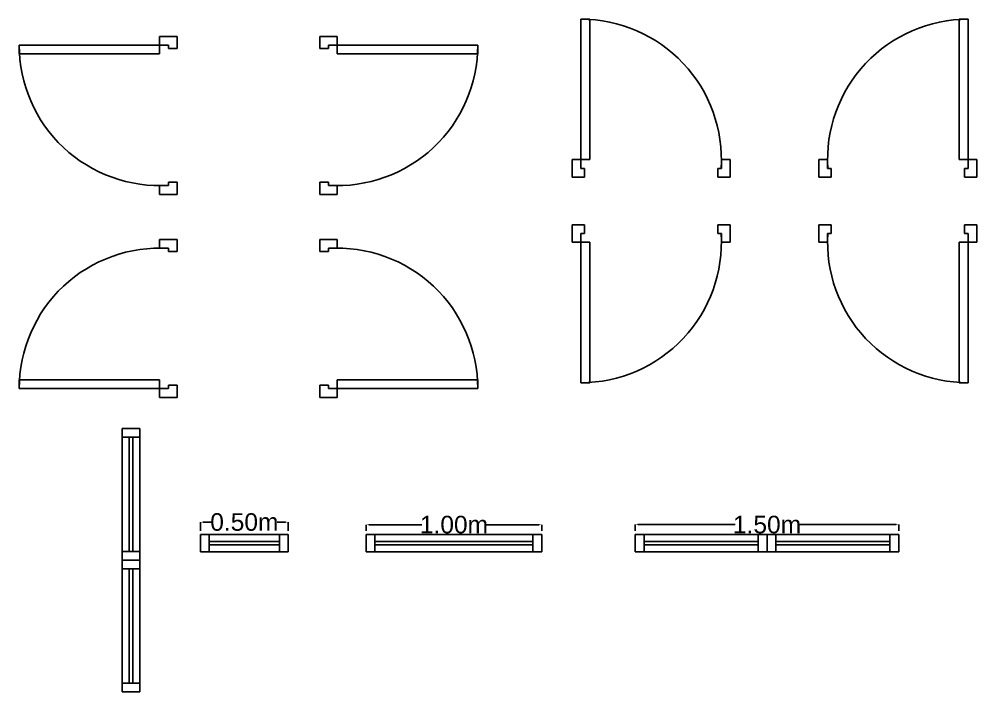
# Model space of a CAD drawing. Header units: millimetres. Extents: x -5163 to 10942, y 6347 to 15779.
# Drawn here: x 5489 to 10942, y 7719 to 11551 of the extents above; entities that cross this region are included whole.
import ezdxf

# ---------------------------------------------------------------- set-up
doc = ezdxf.new("R2010")
doc.units = ezdxf.units.MM
doc.header["$MEASUREMENT"] = 0
doc.layers.add('doors', color=4, linetype='Continuous')
doc.layers.add('windows', color=6, linetype='Continuous')
doc.styles.get("Standard").update_dxf_attribs({"font": 'arial.ttf'})
doc.dimstyles.get("Standard").update_dxf_attribs({"dimtxt": 100, "dimasz": 15, "dimexe": 0.18, "dimexo": 20, "dimgap": 0.09, "dimtad": 0, "dimtih": 1, "dimtoh": 1, "dimlfac": 0.001, "dimzin": 0, "dimdsep": 46, "dimtxsty": 'Standard', "dimcen": 0.09, "dimadec": 0, "dimazin": 0, "dimtfac": 1, "dimtofl": 0, "dimtmove": 0, "dimatfit": 3, "dimfxl": 1, "dimtolj": 1, "dimtzin": 0, "dimarcsym": 0})

# ---------------------------------------------------------------- blocks, each defined once
blk = doc.blocks.new('*D3')
at = {"layer": 'Defpoints', "color": 0, "transparency": 16777216}
for p in [(7021.5, 8685.9), (6521.5, 8615.9), (7021.5, 8615.9)]:
    blk.add_point(p, dxfattribs=at)
at = {"layer": 'windows', "color": 0, "lineweight": -2, "transparency": 16777216}
for p, q in [((6521.5, 8635.9), (6521.5, 8686)), ((6536.5, 8685.9), (6584.7, 8685.9)), ((7006.5, 8685.9), (6958.3, 8685.9)), ((7021.5, 8635.9), (7021.5, 8686))]:
    blk.add_line(p, q, dxfattribs=at)
at = {"layer": 'windows', "color": 0, "transparency": 16777216}
for points in [[(6536.5, 8688.4), (6536.5, 8683.4), (6521.5, 8685.9)], [(7006.5, 8688.4), (7006.5, 8683.4), (7021.5, 8685.9)]]:
    blk.add_solid(points, dxfattribs=at)
at = {"layer": 'windows', "color": 0, "transparency": 16777216, "insert": (6771.5, 8685.9), "char_height": 100, "attachment_point": 5}
blk.add_mtext('\\A1;0.50m', dxfattribs=at)
blk = doc.blocks.new('*D8')
at = {"layer": 'Defpoints', "color": 0, "transparency": 16777216}
for p in [(8465, 8671), (7465, 8615.9), (8465, 8615.9)]:
    blk.add_point(p, dxfattribs=at)
at = {"layer": 'windows', "color": 0, "lineweight": -2, "transparency": 16777216}
for p, q in [((7465, 8635.9), (7465, 8671.2)), ((7480, 8671), (7782.9, 8671)), ((8450, 8671), (8147.1, 8671)), ((8465, 8635.9), (8465, 8671.2))]:
    blk.add_line(p, q, dxfattribs=at)
at = {"layer": 'windows', "color": 0, "transparency": 16777216}
for points in [[(7480, 8673.5), (7480, 8668.5), (7465, 8671)], [(8450, 8673.5), (8450, 8668.5), (8465, 8671)]]:
    blk.add_solid(points, dxfattribs=at)
at = {"layer": 'windows', "color": 0, "transparency": 16777216, "insert": (7965, 8671), "char_height": 100, "attachment_point": 5}
blk.add_mtext('\\A1;1.00m', dxfattribs=at)
blk = doc.blocks.new('*D9')
at = {"layer": 'Defpoints', "color": 0, "transparency": 16777216}
for p in [(10497.5, 8671.4), (8997.5, 8615.9), (10497.5, 8615.9)]:
    blk.add_point(p, dxfattribs=at)
at = {"layer": 'windows', "color": 0, "lineweight": -2, "transparency": 16777216}
for p, q in [((8997.5, 8635.9), (8997.5, 8671.6)), ((9012.5, 8671.4), (9565.3, 8671.4)), ((10482.5, 8671.4), (9929.6, 8671.4)), ((10497.5, 8635.9), (10497.5, 8671.6))]:
    blk.add_line(p, q, dxfattribs=at)
at = {"layer": 'windows', "color": 0, "transparency": 16777216}
for points in [[(9012.5, 8673.9), (9012.5, 8668.9), (8997.5, 8671.4)], [(10482.5, 8673.9), (10482.5, 8668.9), (10497.5, 8671.4)]]:
    blk.add_solid(points, dxfattribs=at)
at = {"layer": 'windows', "color": 0, "transparency": 16777216, "insert": (9747.5, 8671.4), "char_height": 100, "attachment_point": 5}
blk.add_mtext('\\A1;1.50m', dxfattribs=at)

msp = doc.modelspace()

# ---------------------------------------------------------------- linework, layer by layer
at = {"layer": 'doors'}
for p, q in [((8737.722, 11550.563), (8687.722, 11550.563)), ((8687.722, 11550.563), (8687.722, 10750.563)), ((8737.722, 10750.563), (8737.722, 11550.563)), ((10842.144, 10750.563), (10842.144, 11550.563)), ((10842.144, 11550.563), (10892.144, 11550.563)), ((10892.144, 11550.563), (10892.144, 10750.563)), ((6289.29, 11452.58), (6289.29, 11402.58)), ((6389.29, 11452.58), (6289.29, 11452.58)), ((6389.29, 11382.58), (6389.29, 11452.58)), ((7200.701, 11382.58), (7200.701, 11452.58)), ((7200.701, 11452.58), (7300.701, 11452.58)), ((7300.701, 11452.58), (7300.701, 11402.58)), ((5489.29, 11352.58), (5489.29, 11402.58)), ((5489.29, 11402.58), (6289.29, 11402.58)), ((6289.29, 11402.58), (6339.29, 11402.58)), ((6289.29, 11402.58), (6289.29, 11352.58)), ((6339.29, 11402.58), (6339.29, 11382.58)), ((7300.701, 11402.58), (7250.701, 11402.58)), ((7250.701, 11402.58), (7250.701, 11382.58)), ((7300.701, 11402.58), (7300.701, 11352.58)), ((8100.701, 11402.58), (7300.701, 11402.58)), ((8100.701, 11352.58), (8100.701, 11402.58)), ((6289.29, 11352.58), (5489.29, 11352.58)), ((6339.29, 11382.58), (6389.29, 11382.58)), ((7250.701, 11382.58), (7200.701, 11382.58)), ((7300.701, 11352.58), (8100.701, 11352.58)), ((8637.722, 10750.563), (8687.722, 10750.563)), ((8637.722, 10650.563), (8637.722, 10750.563)), ((8687.722, 10750.563), (8687.722, 10700.563)), ((8687.722, 10750.563), (8737.722, 10750.563)), ((9537.722, 10750.563), (9487.722, 10750.563)), ((9487.722, 10750.563), (9487.722, 10700.563)), ((9537.722, 10650.563), (9537.722, 10750.563)), ((10042.144, 10750.563), (10092.144, 10750.563)), ((10042.144, 10650.563), (10042.144, 10750.563)), ((10092.144, 10750.563), (10092.144, 10700.563)), ((10892.144, 10750.563), (10842.144, 10750.563)), ((10942.144, 10750.563), (10892.144, 10750.563)), ((10892.144, 10750.563), (10892.144, 10700.563)), ((10942.144, 10650.563), (10942.144, 10750.563)), ((8687.722, 10700.563), (8707.722, 10700.563)), ((8707.722, 10700.563), (8707.722, 10650.563)), ((9487.722, 10700.563), (9467.722, 10700.563)), ((9467.722, 10700.563), (9467.722, 10650.563)), ((10092.144, 10700.563), (10112.144, 10700.563)), ((10112.144, 10700.563), (10112.144, 10650.563)), ((10892.144, 10700.563), (10872.144, 10700.563)), ((10872.144, 10700.563), (10872.144, 10650.563)), ((8707.722, 10650.563), (8637.722, 10650.563)), ((9467.722, 10650.563), (9537.722, 10650.563)), ((10112.144, 10650.563), (10042.144, 10650.563)), ((10872.144, 10650.563), (10942.144, 10650.563)), ((6289.29, 10552.58), (6289.29, 10602.58)), ((6289.29, 10602.58), (6339.29, 10602.58)), ((6339.29, 10602.58), (6339.29, 10622.58)), ((6339.29, 10622.58), (6389.29, 10622.58)), ((6389.29, 10622.58), (6389.29, 10552.58)), ((7250.701, 10622.58), (7200.701, 10622.58)), ((7200.701, 10622.58), (7200.701, 10552.58)), ((7250.701, 10602.58), (7250.701, 10622.58)), ((7300.701, 10602.58), (7250.701, 10602.58)), ((7300.701, 10552.58), (7300.701, 10602.58)), ((6389.29, 10552.58), (6289.29, 10552.58)), ((7200.701, 10552.58), (7300.701, 10552.58)), ((8707.722, 10380.022), (8637.722, 10380.022)), ((8637.722, 10380.022), (8637.722, 10280.022)), ((8707.722, 10330.022), (8707.722, 10380.022)), ((9467.722, 10330.022), (9467.722, 10380.022)), ((9467.722, 10380.022), (9537.722, 10380.022)), ((9537.722, 10380.022), (9537.722, 10280.022)), ((10112.144, 10380.022), (10042.144, 10380.022)), ((10042.144, 10380.022), (10042.144, 10280.022)), ((10112.144, 10330.022), (10112.144, 10380.022)), ((10872.144, 10330.022), (10872.144, 10380.022)), ((10872.144, 10380.022), (10942.144, 10380.022)), ((10942.144, 10380.022), (10942.144, 10280.022)), ((8687.722, 10280.022), (8687.722, 10330.022)), ((8687.722, 10330.022), (8707.722, 10330.022)), ((9487.722, 10330.022), (9467.722, 10330.022)), ((9487.722, 10280.022), (9487.722, 10330.022)), ((10092.144, 10280.022), (10092.144, 10330.022)), ((10092.144, 10330.022), (10112.144, 10330.022)), ((10892.144, 10330.022), (10872.144, 10330.022)), ((10892.144, 10280.022), (10892.144, 10330.022)), ((6289.29, 10296.443), (6289.29, 10246.443)), ((6389.29, 10296.443), (6289.29, 10296.443)), ((6389.29, 10226.443), (6389.29, 10296.443)), ((7200.701, 10226.443), (7200.701, 10296.443)), ((7200.701, 10296.443), (7300.701, 10296.443)), ((7300.701, 10296.443), (7300.701, 10246.443)), ((8637.722, 10280.022), (8687.722, 10280.022)), ((8687.722, 10280.022), (8737.722, 10280.022)), ((8687.722, 9480.022), (8687.722, 10280.022)), ((8737.722, 10280.022), (8737.722, 9480.022)), ((9537.722, 10280.022), (9487.722, 10280.022)), ((10042.144, 10280.022), (10092.144, 10280.022)), ((10892.144, 10280.022), (10842.144, 10280.022)), ((10842.144, 10280.022), (10842.144, 9480.022)), ((10942.144, 10280.022), (10892.144, 10280.022)), ((10892.144, 9480.022), (10892.144, 10280.022)), ((6289.29, 10246.443), (6339.29, 10246.443)), ((6339.29, 10246.443), (6339.29, 10226.443)), ((6339.29, 10226.443), (6389.29, 10226.443)), ((7250.701, 10226.443), (7200.701, 10226.443)), ((7300.701, 10246.443), (7250.701, 10246.443)), ((7250.701, 10246.443), (7250.701, 10226.443)), ((6289.29, 9496.443), (5489.29, 9496.443)), ((5489.29, 9496.443), (5489.29, 9446.443)), ((6289.29, 9446.443), (6289.29, 9496.443)), ((7300.701, 9446.443), (7300.701, 9496.443)), ((7300.701, 9496.443), (8100.701, 9496.443)), ((8100.701, 9496.443), (8100.701, 9446.443)), ((5489.29, 9446.443), (6289.29, 9446.443)), ((6289.29, 9396.443), (6289.29, 9446.443)), ((6289.29, 9446.443), (6339.29, 9446.443)), ((6339.29, 9446.443), (6339.29, 9466.443)), ((6339.29, 9466.443), (6389.29, 9466.443)), ((6389.29, 9466.443), (6389.29, 9396.443)), ((7250.701, 9466.443), (7200.701, 9466.443)), ((7200.701, 9466.443), (7200.701, 9396.443)), ((7250.701, 9446.443), (7250.701, 9466.443)), ((7300.701, 9446.443), (7250.701, 9446.443)), ((7300.701, 9396.443), (7300.701, 9446.443)), ((8100.701, 9446.443), (7300.701, 9446.443)), ((8737.722, 9480.022), (8687.722, 9480.022)), ((10842.144, 9480.022), (10892.144, 9480.022)), ((6389.29, 9396.443), (6289.29, 9396.443)), ((7200.701, 9396.443), (7300.701, 9396.443))]:
    msp.add_line(p, q, dxfattribs=at)
for centre, start, end in [((8687.722, 10750.563), 356.416678, 90), ((10892.144, 10750.563), 90, 183.583322), ((6289.29, 11402.58), 180, 273.583322), ((7300.701, 11402.58), 266.416678, 0), ((8687.722, 10280.022), 270, 3.583322), ((10892.144, 10280.022), 176.416678, 270), ((6289.29, 9446.443), 86.416678, 180), ((7300.701, 9446.443), 0, 93.583322)]:
    msp.add_arc(centre, 800, start, end, dxfattribs=at)
at = {"layer": 'windows'}
for p, q in [((6076.091, 8469.155), (6076.091, 9219.155)), ((6076.091, 9219.155), (6176.091, 9219.155)), ((6176.091, 9219.155), (6176.091, 8469.155)), ((6076.091, 9169.155), (6176.091, 9169.155)), ((6116.091, 8519.155), (6116.091, 9169.155)), ((6136.091, 9169.155), (6136.091, 8519.155)), ((7021.485, 8615.89), (6521.485, 8615.89)), ((6521.485, 8615.89), (6521.485, 8515.89)), ((6571.485, 8615.89), (6571.485, 8515.89)), ((6971.485, 8615.89), (6971.485, 8515.89)), ((7021.485, 8515.89), (7021.485, 8615.89)), ((8464.982, 8615.89), (7464.982, 8615.89)), ((7464.982, 8615.89), (7464.982, 8515.89)), ((7514.982, 8615.89), (7514.982, 8515.89)), ((8414.982, 8615.89), (8414.982, 8515.89)), ((8464.982, 8515.89), (8464.982, 8615.89)), ((9747.453, 8615.89), (8997.453, 8615.89)), ((8997.453, 8615.89), (8997.453, 8515.89)), ((9047.453, 8615.89), (9047.453, 8515.89)), ((9697.453, 8615.89), (9697.453, 8515.89)), ((9747.453, 8515.89), (9747.453, 8615.89)), ((9747.453, 8515.89), (9747.453, 8615.89)), ((9747.453, 8615.89), (10497.453, 8615.89)), ((9797.453, 8615.89), (9797.453, 8515.89)), ((10447.453, 8615.89), (10447.453, 8515.89)), ((10497.453, 8615.89), (10497.453, 8515.89)), ((6971.485, 8575.89), (6571.485, 8575.89)), ((8414.982, 8575.89), (7514.982, 8575.89)), ((9697.453, 8575.89), (9047.453, 8575.89)), ((9797.453, 8575.89), (10447.453, 8575.89)), ((6076.091, 8519.155), (6176.091, 8519.155)), ((6521.485, 8515.89), (7021.485, 8515.89)), ((6571.485, 8555.89), (6971.485, 8555.89)), ((7464.982, 8515.89), (8464.982, 8515.89)), ((7514.982, 8555.89), (8414.982, 8555.89)), ((8997.453, 8515.89), (9747.453, 8515.89)), ((9047.453, 8555.89), (9697.453, 8555.89)), ((10497.453, 8515.89), (9747.453, 8515.89)), ((10447.453, 8555.89), (9797.453, 8555.89)), ((6176.091, 8469.155), (6076.091, 8469.155)), ((6076.091, 8469.155), (6076.091, 7719.155)), ((6176.091, 8469.155), (6076.091, 8469.155)), ((6176.091, 7719.155), (6176.091, 8469.155)), ((6076.091, 8419.155), (6176.091, 8419.155)), ((6116.091, 8419.155), (6116.091, 7769.155)), ((6136.091, 7769.155), (6136.091, 8419.155)), ((6076.091, 7769.155), (6176.091, 7769.155)), ((6076.091, 7719.155), (6176.091, 7719.155))]:
    msp.add_line(p, q, dxfattribs=at)

# ---------------------------------------------------------------- dimensions: what is measured, and where the dimension line sits
for base, p1, p2, picture, middle in [((7021.485, 8685.853), (6521.485, 8615.89), (7021.485, 8615.89), '*D3', (6771.485, 8685.853)), ((8464.982, 8671.046), (7464.982, 8615.89), (8464.982, 8615.89), '*D8', (7964.982, 8671.046)), ((10497.453, 8671.42), (8997.453, 8615.89), (10497.453, 8615.89), '*D9', (9747.453, 8671.42))]:
    dim = msp.add_linear_dim(base=base, p1=p1, p2=p2, dimstyle='Standard', override={"dimpost": 'm'}, dxfattribs=at)
    dim.commit()
    dim.dimension.update_dxf_attribs({"geometry": picture, "text_midpoint": middle})

doc.saveas('drawing.dxf')
